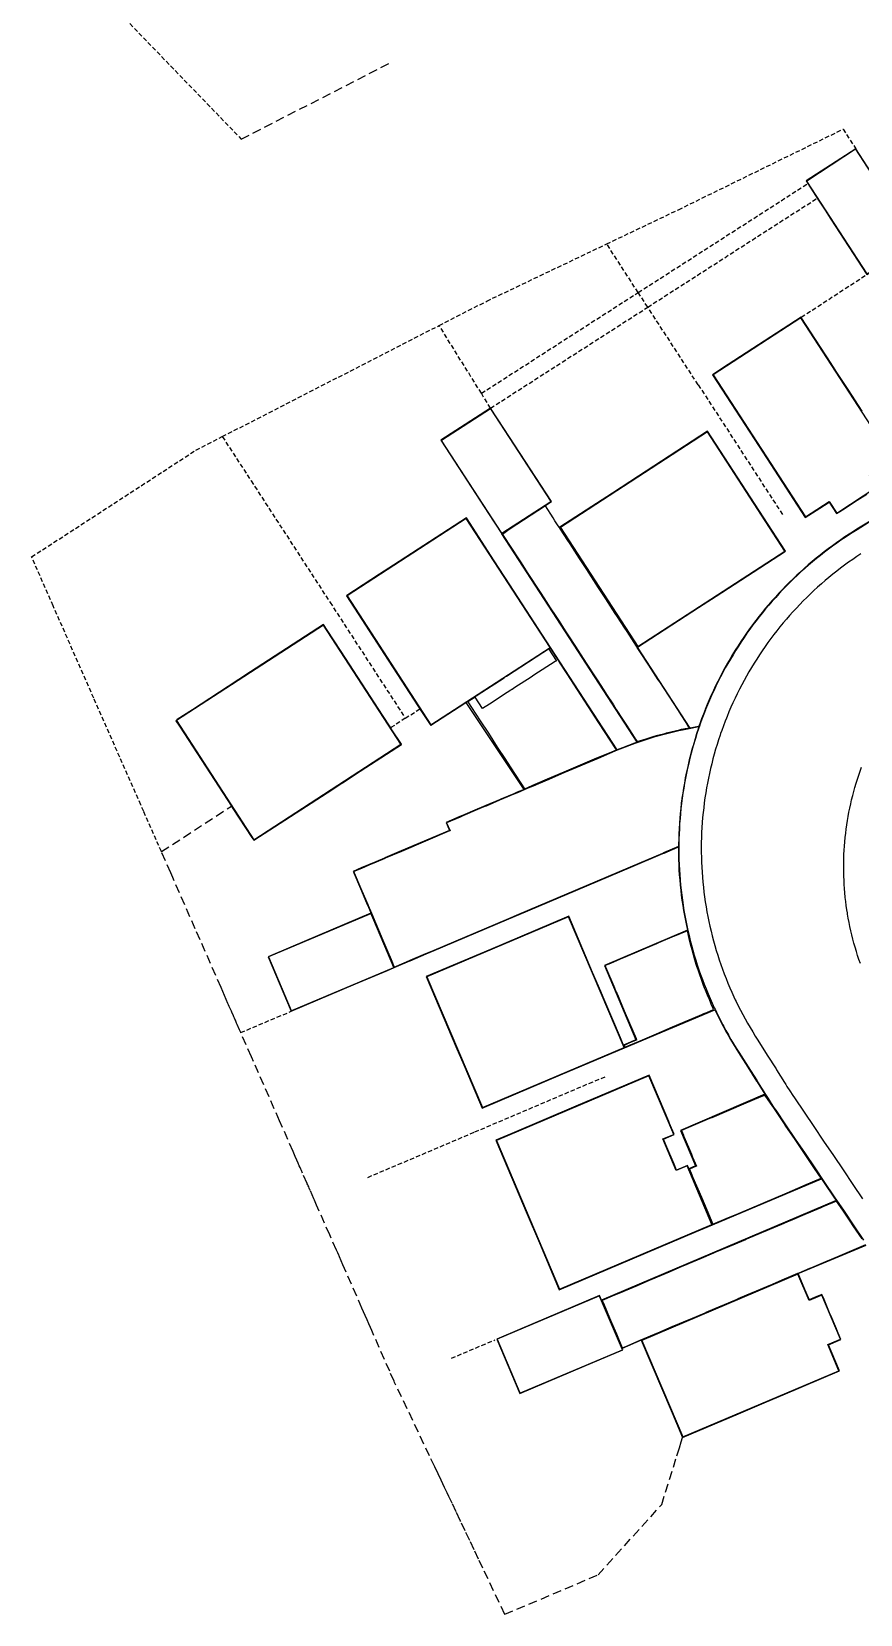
# Model space of a CAD drawing. Header units: metres. Extents: x 337936 to 338461, y 373266 to 374024.
# Drawn here: x 338006.8 to 338054.3, y 373618.7 to 373709.6 of the extents above; entities that cross this region are included whole.
import ezdxf

# ---------------------------------------------------------------- set-up
doc = ezdxf.new("R2010")
doc.units = ezdxf.units.M
doc.linetypes.add('DASHED2', pattern=[0.375, 0.25, -0.125])
for name, color, linetype in [('3D_LINES', 4, 'Continuous'), ('PLOTS EXTERNAL LEVEL', 3, 'Continuous'), ('PLOTS FFL', 1, 'Continuous')]:
    doc.layers.add(name, color=color, linetype=linetype)
doc.layers.add('GARAGES FFL', color=150, linetype='Continuous', lineweight=0)

msp = doc.modelspace()

# ---------------------------------------------------------------- linework, layer by layer
at = {"layer": '3D_LINES', "linetype": 'DASHED2'}
for points in [[(338010.831, 373711.629, 33.683), (338018.792, 373703.385, 33.698)], [(338043.873, 373699.332, 33.249), (338053.315, 373703.953, 33.35)], [(338053.315, 373703.953, 33.35), (338054.043, 373702.832, 33.675)], [(338041.563, 373694.578, 33.5), (338051.294, 373700.832, 33.45)], [(338042.107, 373693.739, 33.822), (338051.847, 373699.999, 33.675)], [(338039.755, 373697.367, 33.308), (338043.873, 373699.332, 33.249)], [(338032.874, 373694.083, 33.452), (338039.755, 373697.367, 33.308)], [(338041.563, 373694.578, 33.5), (338039.755, 373697.367, 33.308)], [(338050.919, 373693.162, 34.05), (338054.683, 373695.613, 33.9)], [(338032.564, 373688.792, 33.5), (338041.563, 373694.578, 33.5), (338041.563, 373694.578, 33.5)], [(338042.107, 373693.739, 33.822), (338041.563, 373694.578, 33.5)], [(338030.142, 373692.683, 33.462), (338032.874, 373694.083, 33.452)], [(338033.092, 373687.943, 33.7), (338042.107, 373693.739, 33.822)], [(338045.006, 373689.281, 34.05), (338042.107, 373693.739, 33.822)], [(338017.703, 373686.307, 33.39), (338030.142, 373692.683, 33.462)], [(338032.564, 373688.792, 33.5), (338030.142, 373692.683, 33.462)], [(338033.092, 373687.943, 33.7), (338032.564, 373688.792, 33.5)], [(338045.006, 373689.281, 34.05), (338049.846, 373681.827, 34.05)], [(338016.19, 373685.531, 33.4), (338017.703, 373686.307, 33.39)], [(338017.703, 373686.307, 33.39), (338019.352, 373683.768, 33.546)], [(338006.764, 373679.403, 32.91), (338016.19, 373685.531, 33.4)], [(338019.352, 373683.768, 33.546), (338023.881, 373676.794, 33.975)], [(338007.996, 373676.59, 33.025), (338006.764, 373679.403, 32.91)], [(338014.207, 373662.482, 33.691), (338014.206, 373662.485, 33.605), (338013.194, 373664.784, 33.51), (338013.023, 373665.171, 33.586), (338011.664, 373668.258, 33.564), (338010.325, 373671.299, 33.543), (338007.996, 373676.59, 33.025)], [(338023.881, 373676.794, 33.975), (338028.202, 373670.14, 33.975)], [(338028.202, 373670.14, 33.975), (338029.041, 373670.685, 33.975)], [(338028.202, 373670.14, 33.975), (338027.373, 373669.602, 33.975), (338027.365, 373669.596, 34.125), (338027.363, 373669.595, 33.975)], [(338018.763, 373652.097, 33.489), (338018.768, 373652.099, 33.597), (338021.661, 373653.327, 33.8), (338021.661, 373653.327, 33.8)], [(338039.641, 373649.549, 33.9), (338032.134, 373646.362, 33.85), (338032.134, 373646.362, 33.85)], [(338032.134, 373646.362, 33.85), (338026.014, 373643.761, 33.5)], [(338030.856, 373633.406, 33.5), (338033.331, 373634.457, 33.6), (338033.331, 373634.457, 33.6)]]:
    msp.add_polyline3d(points, dxfattribs=at)
at = {"layer": '3D_LINES', "linetype": 'DASHED2', "ltscale": 2}
for points in [[(338018.792, 373703.385, 33.698), (338027.392, 373707.787, 33.727)], [(338014.207, 373662.482, 33.691), (338014.211, 373662.485, 33.752), (338018.227, 373665.093, 33.7)], [(338018.763, 373652.097, 33.489), (338018.692, 373652.26, 33.498), (338018.556, 373652.57, 33.514), (338018.522, 373652.646, 33.513), (338018.501, 373652.694, 33.513), (338018.478, 373652.747, 33.513), (338018.452, 373652.806, 33.512), (338018.424, 373652.869, 33.512), (338018.395, 373652.935, 33.512), (338018.366, 373653.002, 33.512), (338018.337, 373653.068, 33.512), (338018.245, 373653.279, 33.515), (338018.22, 373653.336, 33.516), (338018.19, 373653.404, 33.516), (338018.103, 373653.602, 33.519), (338018.062, 373653.695, 33.522), (338018.028, 373653.773, 33.526), (338017.827, 373654.231, 33.542), (338017.628, 373654.684, 33.557), (338016.149, 373658.056, 33.654), (338014.861, 373660.991, 33.744), (338014.74, 373661.267, 33.722), (338014.208, 373662.48, 33.752), (338014.207, 373662.482, 33.691)], [(338022.989, 373642.481, 32.911), (338022.958, 373642.55, 32.915), (338022.739, 373643.05, 33), (338022.728, 373643.075, 33), (338022.683, 373643.177, 33), (338022.657, 373643.236, 33), (338022.63, 373643.297, 33), (338022.603, 373643.36, 33), (338022.576, 373643.421, 33), (338022.568, 373643.439, 33), (338022.311, 373644.024, 33.052), (338022.239, 373644.187, 33.067), (338022.206, 373644.261, 33.072), (338022.167, 373644.351, 33.078), (338022.12, 373644.458, 33.086), (338022.058, 373644.599, 33.095), (338021.982, 373644.771, 33.107), (338021.887, 373644.988, 33.121), (338021.764, 373645.269, 33.14), (338020.988, 373647.033, 33.257), (338019.495, 373650.433, 33.484), (338019.39, 373650.67, 33.499), (338019.382, 373650.689, 33.5), (338019.371, 373650.714, 33.429), (338018.763, 373652.097, 33.489)], [(338027.589, 373632.019, 32.667), (338027.562, 373632.081, 32.773), (338027.309, 373632.656, 32.809), (338026.281, 373634.994, 32.95), (338026.201, 373635.176, 32.952), (338026.111, 373635.381, 32.954), (338026.007, 373635.618, 32.954), (338025.903, 373635.855, 32.953), (338025.713, 373636.287, 32.931), (338024.62, 373638.772, 32.993), (338024.419, 373639.228, 32.945), (338024.398, 373639.276, 32.943), (338024.378, 373639.323, 32.94), (338024.321, 373639.452, 32.928), (338024.25, 373639.614, 32.923), (338023.868, 373640.481, 32.921), (338023.114, 373642.196, 32.899), (338022.989, 373642.481, 32.911)], [(338031.381, 373624.035, 33.002), (338031.353, 373624.096, 33.002), (338031.115, 373624.596, 33.001), (338030.882, 373625.087, 33), (338030.704, 373625.462, 33), (338030.598, 373625.685, 33), (338030.451, 373625.994, 33), (338030.255, 373626.407, 33.001), (338030.086, 373626.764, 33.002), (338029.889, 373627.178, 32.992), (338029.593, 373627.8, 32.985), (338027.589, 373632.019, 32.667)], [(338042.913, 373625.012, 33.52), (338043.78, 373627.798, 33.775), (338043.926, 373628.265, 33.797), (338044.032, 373628.608, 33.804), (338044.111, 373628.859, 33.824), (338044.115, 373628.871, 33.825), (338044.115, 373628.871, 33.825)], [(338039.26, 373620.976, 33.3), (338042.913, 373625.012, 33.52)], [(338033.913, 373618.706, 33.015), (338032.658, 373621.348, 33.012), (338032.405, 373621.88, 33.009), (338032.151, 373622.415, 33.007), (338031.895, 373622.953, 33.005), (338031.639, 373623.493, 33.003), (338031.381, 373624.035, 33.002)], [(338033.913, 373618.706, 33.015), (338033.915, 373618.707, 33.181), (338039.26, 373620.976, 33.3)]]:
    msp.add_polyline3d(points, dxfattribs=at)
at = {"layer": '3D_LINES', "linetype": 'Continuous'}
for points in [[(338041.511, 373674.208, 34.122), (338041.467, 373674.275, 34.121), (338041.335, 373674.48, 34.117), (338040.923, 373675.114, 34.106), (338040.79, 373675.319, 34.102), (338040.378, 373675.953, 34.091), (338040.245, 373676.157, 34.087), (338039.833, 373676.791, 34.076), (338039.701, 373676.996, 34.072), (338039.289, 373677.63, 34.061), (338039.156, 373677.835, 34.057), (338038.744, 373678.469, 34.046), (338038.611, 373678.673, 34.042), (338038.2, 373679.307, 34.031), (338038.067, 373679.512, 34.027), (338037.655, 373680.146, 34.016), (338037.522, 373680.351, 34.013), (338037.11, 373680.985, 34.002), (338037.044, 373681.087, 34), (338036.977, 373681.189, 33.998), (338036.789, 373681.48, 33.994), (338036.687, 373681.637, 33.988), (338036.241, 373682.324, 33.975), (338034.163, 373680.975, 33.975), (338033.78, 373680.696, 33.976), (338034.298, 373679.899, 33.987), (338034.69, 373679.295, 33.999), (338034.842, 373679.06, 33.999), (338035.235, 373678.456, 34.011), (338035.387, 373678.222, 34.011), (338035.78, 373677.617, 34.022), (338035.932, 373677.383, 34.022), (338036.324, 373676.778, 34.034), (338036.476, 373676.544, 34.034), (338036.869, 373675.94, 34.045), (338037.021, 373675.706, 34.045), (338037.414, 373675.101, 34.057), (338037.566, 373674.867, 34.061), (338037.959, 373674.262, 34.073), (338038.229, 373673.845, 34.084), (338038.623, 373673.239, 34.096), (338038.655, 373673.19, 34.098), (338039.048, 373672.584, 34.11), (338039.2, 373672.351, 34.119), (338039.593, 373671.745, 34.13), (338039.744, 373671.512, 34.139), (338040.138, 373670.906, 34.151), (338040.307, 373670.646, 34.161), (338040.7, 373670.04, 34.173), (338040.851, 373669.807, 34.183), (338041.245, 373669.201, 34.194), (338041.396, 373668.969, 34.204), (338041.477, 373668.845, 34.21), (338041.508, 373668.797, 34.212), (338042.016, 373668.959, 34.219), (338042.488, 373669.109, 34.225), (338042.695, 373669.175, 34.221), (338043.09, 373669.274, 34.213), (338043.178, 373669.296, 34.212), (338043.923, 373669.483, 34.215), (338044.049, 373669.508, 34.216), (338044.248, 373669.548, 34.206), (338044.504, 373669.599, 34.194), (338044.419, 373669.73, 34.21), (338044.404, 373669.753, 34.212), (338043.887, 373670.549, 34.198), (338043.877, 373670.565, 34.198), (338043.869, 373670.578, 34.198), (338043.333, 373671.402, 34.183), (338042.795, 373672.231, 34.168), (338042.716, 373672.352, 34.168), (338042.168, 373673.196, 34.151), (338041.662, 373673.976, 34.136), (338041.551, 373674.147, 34.124), (338041.511, 373674.208, 34.122)], [(338036.532, 373674.164, 33.976), (338036.439, 373674.103, 33.976), (338036.859, 373673.457, 34.005), (338036.867, 373673.445, 34.006), (338036.805, 373673.405, 34.006), (338035.573, 373672.605, 34.001), (338035.416, 373672.503, 34.001), (338034.487, 373671.9, 34.004), (338034.332, 373671.799, 34.009), (338034.322, 373671.792, 34.005), (338034.258, 373671.751, 34.036), (338034.043, 373671.611, 34.111), (338033.036, 373670.958, 34.111), (338032.631, 373670.695, 34.091), (338032.204, 373671.353, 34.104), (338031.793, 373671.086, 34.083), (338032.005, 373670.761, 34.076), (338032.503, 373669.994, 34.062), (338032.967, 373669.279, 34.049), (338033.48, 373668.489, 34.077), (338033.944, 373667.775, 34.105), (338034.039, 373667.628, 34.11), (338034.292, 373667.24, 34.125), (338034.47, 373666.965, 34.134), (338034.827, 373666.414, 34.151), (338035.036, 373666.093, 34.162), (338035.223, 373666.172, 34.163), (338035.509, 373666.293, 34.166), (338035.792, 373666.413, 34.169), (338036.36, 373666.655, 34.174), (338037.313, 373667.059, 34.18), (338039.198, 373667.86, 34.197), (338039.91, 373668.162, 34.202), (338040.317, 373668.335, 34.206), (338039.311, 373669.885, 34.14), (338037.486, 373672.695, 34.031), (338037.051, 373673.365, 34.012), (338037.042, 373673.378, 34.011), (338036.532, 373674.164, 33.976)], [(338045.05, 373669.643, 34.172), (338044.494, 373669.537, 34.188), (338044.205, 373669.482, 34.202), (338043.895, 373669.423, 34.216), (338043.808, 373669.406, 34.215), (338043.207, 373669.251, 34.213), (338043.113, 373669.227, 34.214), (338042.584, 373669.091, 34.224), (338042.468, 373669.053, 34.227), (338042.05, 373668.917, 34.222), (338042.003, 373668.902, 34.208), (338041.777, 373668.828, 34.218), (338041.367, 373668.694, 34.213), (338040.668, 373668.419, 34.209), (338040.364, 373668.3, 34.208), (338039.913, 373668.109, 34.204), (338039.269, 373667.835, 34.199), (338037.3, 373666.999, 34.181), (338036.438, 373666.633, 34.176), (338035.836, 373666.378, 34.17), (338035.536, 373666.251, 34.167), (338035.234, 373666.123, 34.165), (338034.632, 373665.867, 34.159), (338034.432, 373665.782, 34.157), (338033.697, 373665.47, 34.15), (338033.606, 373665.431, 34.149), (338032.835, 373665.104, 34.142), (338032.703, 373665.048, 34.14), (338032.343, 373664.895, 34.137), (338031.495, 373664.535, 34.129), (338031.345, 373664.472, 34.128), (338030.571, 373664.143, 34.121), (338030.766, 373663.683, 34.133), (338030.743, 373663.673, 34.133), (338027.982, 373662.501, 34.107), (338027.039, 373662.101, 34.099), (338027.02, 373662.092, 34.098), (338026.521, 373661.881, 34.094), (338026.103, 373661.703, 34.09), (338025.681, 373661.524, 34.101), (338025.243, 373661.339, 34.082), (338025.272, 373661.272, 34.08), (338025.653, 373660.373, 34.045), (338026.045, 373659.45, 34.011), (338026.066, 373659.401, 34.009), (338026.26, 373658.944, 33.975), (338026.915, 373657.401, 33.975), (338027.197, 373656.736, 33.975), (338027.388, 373656.285, 33.975), (338027.568, 373655.862, 33.971), (338028.443, 373656.233, 33.965), (338028.479, 373656.248, 33.965), (338029.386, 373656.633, 33.958), (338029.856, 373656.832, 33.955), (338034.002, 373658.593, 33.993), (338034.72, 373658.897, 34), (338038.605, 373660.546, 34.035), (338041.13, 373661.618, 34.059), (338042.971, 373662.399, 34.1), (338043.034, 373662.426, 34.101), (338043.89, 373662.79, 34.121), (338043.895, 373662.924, 34.122), (338043.906, 373663.206, 34.123), (338043.918, 373663.499, 34.125), (338043.929, 373663.793, 34.127), (338043.942, 373664.116, 34.13), (338043.946, 373664.16, 34.13), (338043.968, 373664.378, 34.131), (338043.997, 373664.67, 34.133), (338044.027, 373664.962, 34.135), (338044.056, 373665.254, 34.137), (338044.074, 373665.436, 34.139), (338044.076, 373665.449, 34.139), (338044.092, 373665.545, 34.139), (338044.138, 373665.835, 34.141), (338044.185, 373666.125, 34.143), (338044.232, 373666.414, 34.145), (338044.28, 373666.716, 34.148), (338044.285, 373666.747, 34.148), (338044.296, 373666.792, 34.148), (338044.34, 373666.991, 34.15), (338044.404, 373667.278, 34.152), (338044.468, 373667.564, 34.154), (338044.532, 373667.85, 34.156), (338044.546, 373667.909, 34.157), (338044.575, 373668.042, 34.158), (338044.602, 373668.136, 34.159), (338044.625, 373668.214, 34.159), (338044.683, 373668.417, 34.161), (338044.765, 373668.699, 34.163), (338044.927, 373669.263, 34.168), (338044.943, 373669.317, 34.169), (338045.016, 373669.539, 34.171), (338045.05, 373669.643, 34.172)], [(338044.383, 373657.945, 34.092), (338043.644, 373657.631, 34.069), (338043.633, 373657.626, 34.069), (338042.727, 373657.242, 34.041), (338042.577, 373657.178, 34.038), (338042.526, 373657.156, 34.036), (338040.712, 373656.386, 33.999), (338040.535, 373656.311, 34.026), (338039.966, 373656.07, 34.103), (338039.662, 373655.941, 34.108), (338039.691, 373655.873, 34.112), (338040.159, 373654.768, 34.112), (338040.304, 373654.427, 34.014), (338040.349, 373654.321, 33.98), (338040.409, 373654.18, 33.979), (338040.483, 373654.006, 33.979), (338040.761, 373653.351, 33.985), (338041.248, 373652.204, 33.985), (338041.438, 373651.756, 33.979), (338041.462, 373651.665, 33.979), (338041.445, 373651.658, 33.979), (338041.032, 373651.483, 33.943), (338040.752, 373651.363, 33.937), (338040.795, 373651.261, 33.957), (338041.581, 373651.595, 33.973), (338041.674, 373651.634, 33.98), (338042.613, 373652.033, 33.999), (338043.526, 373652.421, 34.019), (338044.259, 373652.732, 34.034), (338044.481, 373652.826, 34.039), (338045.204, 373653.133, 34.054), (338045.336, 373653.189, 34.056), (338045.504, 373653.26, 34.06), (338045.885, 373653.422, 34.068), (338045.859, 373653.484, 34.068), (338045.753, 373653.737, 34.07), (338045.646, 373653.989, 34.071), (338045.54, 373654.241, 34.072), (338045.418, 373654.531, 34.074), (338045.37, 373654.645, 34.074), (338045.314, 373654.805, 34.075), (338045.217, 373655.08, 34.077), (338045.194, 373655.145, 34.077), (338045.098, 373655.418, 34.078), (338045.001, 373655.691, 34.08), (338044.929, 373655.897, 34.081), (338044.896, 373656.011, 34.081), (338044.819, 373656.28, 34.083), (338044.741, 373656.555, 34.084), (338044.654, 373656.857, 34.086), (338044.564, 373657.173, 34.087), (338044.511, 373657.401, 34.089), (338044.446, 373657.675, 34.09), (338044.383, 373657.945, 34.092)], [(338048.825, 373648.502, 34.036), (338048.796, 373648.49, 34.035), (338048.237, 373648.252, 34.009), (338048.058, 373648.177, 34.001), (338047.968, 373648.138, 33.997), (338047.602, 373647.983, 33.987), (338046.77, 373647.63, 33.949), (338046.721, 373647.609, 33.948), (338046.627, 373647.569, 33.947), (338045.784, 373647.211, 33.933), (338045.657, 373647.158, 33.94), (338045.527, 373647.102, 33.947), (338044.172, 373646.527, 33.957), (338044.04, 373646.471, 33.97), (338044.153, 373646.204, 34.016), (338044.181, 373646.138, 34.022), (338044.2, 373646.093, 34.031), (338044.615, 373645.117, 34.031), (338044.685, 373644.95, 34.022), (338044.904, 373644.434, 33.946), (338044.848, 373644.411, 33.944), (338044.499, 373644.262, 33.939), (338044.637, 373643.938, 33.903), (338044.7, 373643.789, 33.9), (338045.187, 373642.643, 33.9), (338045.645, 373641.563, 33.9), (338045.842, 373641.098, 33.907), (338046.739, 373641.479, 33.919), (338047.309, 373641.721, 33.927), (338050.112, 373642.91, 33.974), (338051.032, 373643.301, 33.978), (338051.061, 373643.313, 33.978), (338052.06, 373643.737, 33.982), (338051.679, 373644.303, 33.989), (338051.638, 373644.363, 33.99), (338050.561, 373645.96, 34.009), (338050.003, 373646.786, 34.019), (338049.99, 373646.806, 34.019), (338049.418, 373647.655, 34.029), (338049.335, 373647.777, 34.03), (338049.158, 373648.04, 34.033), (338048.98, 373648.304, 34.035), (338048.928, 373648.381, 34.036)]]:
    msp.add_polyline3d(points, close=True, dxfattribs=at)
at = {"layer": '3D_LINES'}
for points in [[(338054.975, 373681.488, 34.33), (338054.124, 373680.964, 34.318), (338053.932, 373680.845, 34.315), (338053.685, 373680.687, 34.312), (338053.44, 373680.525, 34.308), (338053.197, 373680.36, 34.305), (338052.956, 373680.192, 34.302), (338052.718, 373680.021, 34.298), (338052.482, 373679.846, 34.295), (338052.249, 373679.668, 34.292), (338052.018, 373679.487, 34.288), (338051.789, 373679.303, 34.285), (338051.563, 373679.116, 34.282), (338051.34, 373678.926, 34.279), (338051.119, 373678.732, 34.276), (338050.901, 373678.536, 34.272), (338050.685, 373678.337, 34.269), (338050.473, 373678.134, 34.266), (338050.263, 373677.929, 34.263), (338050.056, 373677.721, 34.26), (338049.851, 373677.511, 34.257), (338049.65, 373677.297, 34.254), (338049.452, 373677.081, 34.251), (338049.256, 373676.862, 34.248), (338049.064, 373676.64, 34.245), (338048.874, 373676.416, 34.242), (338048.688, 373676.189, 34.239), (338048.505, 373675.96, 34.236), (338048.325, 373675.728, 34.233), (338048.148, 373675.494, 34.23), (338047.974, 373675.257, 34.227), (338047.804, 373675.018, 34.225), (338047.637, 373674.777, 34.222), (338047.473, 373674.534, 34.219), (338047.312, 373674.288, 34.216), (338047.155, 373674.04, 34.214), (338047.002, 373673.79, 34.211), (338046.851, 373673.538, 34.208), (338046.704, 373673.284, 34.205), (338046.561, 373673.028, 34.203), (338046.421, 373672.77, 34.2), (338046.285, 373672.51, 34.198), (338046.152, 373672.248, 34.195), (338046.023, 373671.984, 34.192), (338045.897, 373671.719, 34.19), (338045.776, 373671.452, 34.187), (338045.657, 373671.184, 34.185), (338045.543, 373670.913, 34.182), (338045.432, 373670.642, 34.18), (338045.424, 373670.623, 34.18), (338045.424, 373670.623, 34.18), (338045.325, 373670.368, 34.177), (338045.221, 373670.094, 34.175), (338045.122, 373669.818, 34.173), (338045.073, 373669.679, 34.172), (338045.073, 373669.679, 34.172), (338045.026, 373669.54, 34.17), (338044.934, 373669.262, 34.168), (338044.845, 373668.982, 34.166), (338044.761, 373668.701, 34.163), (338044.68, 373668.418, 34.161), (338044.603, 373668.135, 34.159), (338044.531, 373667.851, 34.157), (338044.462, 373667.566, 34.154), (338044.396, 373667.279, 34.152), (338044.335, 373666.992, 34.15), (338044.278, 373666.704, 34.148), (338044.225, 373666.416, 34.146), (338044.175, 373666.127, 34.144), (338044.13, 373665.837, 34.141), (338044.088, 373665.546, 34.139), (338044.051, 373665.255, 34.137), (338044.017, 373664.963, 34.135), (338043.988, 373664.671, 34.133), (338043.962, 373664.379, 34.131), (338043.941, 373664.086, 34.129), (338043.923, 373663.793, 34.127), (338043.91, 373663.5, 34.125), (338043.9, 373663.207, 34.124), (338043.895, 373662.913, 34.122), (338043.893, 373662.62, 34.12), (338043.896, 373662.326, 34.118), (338043.902, 373662.033, 34.116), (338043.913, 373661.74, 34.114), (338043.927, 373661.446, 34.112), (338043.946, 373661.154, 34.111), (338043.968, 373660.861, 34.109), (338043.995, 373660.569, 34.107), (338044.025, 373660.277, 34.106), (338044.059, 373659.985, 34.104), (338044.098, 373659.694, 34.102), (338044.14, 373659.404, 34.101), (338044.187, 373659.114, 34.099), (338044.237, 373658.825, 34.097), (338044.291, 373658.536, 34.096), (338044.349, 373658.249, 34.094), (338044.411, 373657.962, 34.093), (338044.478, 373657.676, 34.091), (338044.547, 373657.391, 34.089), (338044.621, 373657.107, 34.088), (338044.699, 373656.824, 34.086), (338044.78, 373656.542, 34.085), (338044.866, 373656.261, 34.084), (338044.955, 373655.981, 34.082), (338045.048, 373655.703, 34.081), (338045.145, 373655.426, 34.079), (338045.245, 373655.15, 34.078), (338045.35, 373654.876, 34.077), (338045.458, 373654.603, 34.075), (338045.569, 373654.332, 34.074), (338045.685, 373654.062, 34.072), (338045.804, 373653.794, 34.071), (338045.927, 373653.527, 34.07), (338045.971, 373653.434, 34.069), (338045.971, 373653.434, 34.069), (338046.053, 373653.262, 34.069), (338046.183, 373652.999, 34.067), (338046.317, 373652.738, 34.066), (338046.424, 373652.534, 34.065), (338046.454, 373652.478, 34.065), (338046.595, 373652.221, 34.064), (338046.739, 373651.965, 34.063), (338046.886, 373651.711, 34.061), (338047.038, 373651.46, 34.06), (338047.192, 373651.21, 34.059), (338047.342, 373650.972, 34.058), (338047.874, 373650.125, 34.052), (338048.379, 373649.323, 34.046), (338048.406, 373649.279, 34.046), (338048.865, 373648.549, 34.039), (338048.939, 373648.432, 34.038), (338049.018, 373648.306, 34.036), (338049.194, 373648.035, 34.034), (338049.372, 373647.767, 34.031), (338049.456, 373647.642, 34.03), (338050.016, 373646.813, 34.02), (338050.575, 373645.984, 34.01), (338051.134, 373645.155, 34), (338051.693, 373644.326, 33.99), (338052.252, 373643.497, 33.98), (338052.812, 373642.668, 33.97), (338053.371, 373641.839, 33.96), (338053.93, 373641.01, 33.95), (338054.489, 373640.181, 33.94)], [(338054.962, 373681.51, 34.33), (338054.111, 373680.986, 34.318), (338053.919, 373680.866, 34.315), (338053.671, 373680.708, 34.312), (338053.426, 373680.546, 34.308), (338053.183, 373680.381, 34.305), (338052.942, 373680.213, 34.302), (338052.703, 373680.041, 34.298), (338052.467, 373679.866, 34.295), (338052.234, 373679.688, 34.292), (338052.002, 373679.507, 34.288), (338051.773, 373679.323, 34.285), (338051.547, 373679.135, 34.282), (338051.323, 373678.945, 34.279), (338051.102, 373678.751, 34.276), (338050.884, 373678.554, 34.272), (338050.668, 373678.355, 34.269), (338050.455, 373678.152, 34.266), (338050.245, 373677.947, 34.263), (338050.038, 373677.739, 34.26), (338049.833, 373677.528, 34.257), (338049.632, 373677.314, 34.254), (338049.433, 373677.098, 34.251), (338049.237, 373676.878, 34.248), (338049.045, 373676.657, 34.245), (338048.855, 373676.432, 34.242), (338048.669, 373676.205, 34.239), (338048.485, 373675.975, 34.236), (338048.305, 373675.743, 34.233), (338048.128, 373675.509, 34.23), (338047.954, 373675.272, 34.227), (338047.783, 373675.033, 34.225), (338047.616, 373674.791, 34.222), (338047.452, 373674.547, 34.219), (338047.291, 373674.301, 34.216), (338047.134, 373674.053, 34.214), (338046.98, 373673.803, 34.211), (338046.83, 373673.551, 34.208), (338046.683, 373673.296, 34.205), (338046.539, 373673.04, 34.203), (338046.399, 373672.781, 34.2), (338046.263, 373672.521, 34.198), (338046.13, 373672.259, 34.195), (338046.001, 373671.995, 34.192), (338045.875, 373671.73, 34.19), (338045.753, 373671.462, 34.187), (338045.634, 373671.193, 34.185), (338045.52, 373670.923, 34.182), (338045.409, 373670.651, 34.18), (338045.401, 373670.633, 34.18), (338045.301, 373670.377, 34.177), (338045.198, 373670.102, 34.175), (338045.098, 373669.826, 34.173), (338045.049, 373669.687, 34.172), (338045.045, 373669.674, 34.171)], [(338054.344, 373679.579, 34.261), (338054.106, 373679.421, 34.258), (338053.871, 373679.26, 34.254), (338053.637, 373679.096, 34.251), (338053.406, 373678.928, 34.247), (338053.178, 373678.757, 34.244), (338052.951, 373678.583, 34.24), (338052.728, 373678.406, 34.237), (338052.506, 373678.225, 34.234), (338052.288, 373678.042, 34.23), (338052.072, 373677.855, 34.227), (338051.858, 373677.666, 34.224), (338051.648, 373677.473, 34.22), (338051.44, 373677.277, 34.217), (338051.235, 373677.079, 34.214), (338051.032, 373676.877, 34.211), (338050.833, 373676.673, 34.208), (338050.636, 373676.466, 34.204), (338050.443, 373676.256, 34.201), (338050.252, 373676.044, 34.198), (338050.064, 373675.828, 34.195), (338049.88, 373675.611, 34.192), (338049.698, 373675.39, 34.189), (338049.52, 373675.167, 34.186), (338049.345, 373674.942, 34.183), (338049.173, 373674.714, 34.18), (338049.004, 373674.484, 34.177), (338048.839, 373674.251, 34.174), (338048.677, 373674.016, 34.171), (338048.518, 373673.779, 34.168), (338048.362, 373673.539, 34.166), (338048.21, 373673.298, 34.163), (338048.062, 373673.054, 34.16), (338047.917, 373672.808, 34.157), (338047.775, 373672.56, 34.154), (338047.637, 373672.31, 34.152), (338047.502, 373672.059, 34.149), (338047.371, 373671.805, 34.146), (338047.244, 373671.549, 34.144), (338047.12, 373671.292, 34.141), (338047, 373671.033, 34.138), (338046.883, 373670.773, 34.136), (338046.77, 373670.51, 34.133), (338046.662, 373670.248, 34.131), (338046.621, 373670.145, 34.13), (338046.556, 373669.98, 34.11), (338046.454, 373669.714, 34.077), (338046.357, 373669.447, 34.044), (338046.291, 373669.259, 34.022), (338046.262, 373669.175, 34.021), (338046.172, 373668.906, 34.018), (338046.086, 373668.634, 34.016), (338046.003, 373668.36, 34.014), (338045.925, 373668.086, 34.011), (338045.85, 373667.81, 34.009), (338045.779, 373667.534, 34.007), (338045.712, 373667.256, 34.004), (338045.649, 373666.978, 34.002), (338045.59, 373666.699, 34), (338045.535, 373666.418, 33.997), (338045.484, 373666.138, 33.995), (338045.436, 373665.856, 33.993), (338045.393, 373665.574, 33.991), (338045.354, 373665.291, 33.989), (338045.319, 373665.008, 33.987), (338045.287, 373664.724, 33.985), (338045.26, 373664.44, 33.982), (338045.237, 373664.155, 33.98), (338045.218, 373663.87, 33.978), (338045.203, 373663.585, 33.976), (338045.191, 373663.3, 33.974), (338045.184, 373663.015, 33.972), (338045.181, 373662.729, 33.97), (338045.182, 373662.444, 33.969), (338045.187, 373662.158, 33.967), (338045.196, 373661.873, 33.965), (338045.209, 373661.588, 33.963), (338045.226, 373661.303, 33.961), (338045.247, 373661.018, 33.959), (338045.273, 373660.734, 33.957), (338045.302, 373660.45, 33.956), (338045.335, 373660.166, 33.954), (338045.372, 373659.883, 33.952), (338045.413, 373659.6, 33.951), (338045.458, 373659.318, 33.949), (338045.507, 373659.037, 33.947), (338045.561, 373658.757, 33.945), (338045.618, 373658.477, 33.944), (338045.679, 373658.198, 33.942), (338045.743, 373657.92, 33.941), (338045.812, 373657.643, 33.939), (338045.885, 373657.367, 33.938), (338045.962, 373657.092, 33.936), (338046.042, 373656.818, 33.934), (338046.127, 373656.545, 33.933), (338046.215, 373656.274, 33.931), (338046.307, 373656.004, 33.93), (338046.403, 373655.735, 33.929), (338046.502, 373655.467, 33.927), (338046.606, 373655.201, 33.926), (338046.713, 373654.936, 33.924), (338046.824, 373654.673, 33.923), (338046.938, 373654.412, 33.922), (338047.056, 373654.153, 33.92), (338047.134, 373653.987, 33.919), (338047.179, 373653.892, 33.93), (338047.304, 373653.637, 33.959), (338047.433, 373653.383, 33.988), (338047.559, 373653.142, 34.015), (338047.567, 373653.128, 34.015), (338047.702, 373652.879, 34.014), (338047.842, 373652.63, 34.013), (338047.985, 373652.383, 34.011), (338048.132, 373652.138, 34.01), (338048.281, 373651.898, 34.009), (338048.432, 373651.658, 34.008), (338048.964, 373650.811, 34.002), (338049.469, 373650.009, 33.996), (338049.497, 373649.964, 33.99), (338049.956, 373649.235, 33.889), (338050.03, 373649.117, 33.888), (338050.097, 373649.011, 33.886), (338050.266, 373648.748, 33.884), (338050.439, 373648.489, 33.881), (338050.524, 373648.362, 33.88), (338051.083, 373647.533, 33.87), (338051.643, 373646.704, 33.86), (338052.202, 373645.875, 33.85), (338052.761, 373645.046, 33.84), (338053.32, 373644.217, 33.83), (338053.879, 373643.388, 33.82), (338054.439, 373642.559, 33.81)], [(338054.31, 373656.063, 34.031), (338054.229, 373656.295, 34.034), (338054.153, 373656.527, 34.037), (338054.079, 373656.761, 34.04), (338054.009, 373656.995, 34.043), (338053.943, 373657.231, 34.046), (338053.88, 373657.467, 34.049), (338053.82, 373657.705, 34.052), (338053.764, 373657.943, 34.055), (338053.712, 373658.182, 34.058), (338053.663, 373658.422, 34.061), (338053.617, 373658.662, 34.064), (338053.575, 373658.905, 34.067), (338053.563, 373658.981, 34.068), (338053.537, 373659.144, 34.047), (338053.503, 373659.388, 34.016), (338053.472, 373659.631, 33.985), (338053.446, 373659.852, 33.957), (338053.444, 373659.871, 33.957), (338053.42, 373660.117, 33.96), (338053.4, 373660.361, 33.963), (338053.383, 373660.605, 33.966), (338053.37, 373660.85, 33.969), (338053.362, 373661.056, 33.971), (338053.361, 373661.092, 33.977), (338053.355, 373661.339, 34.014), (338053.353, 373661.584, 34.051), (338053.355, 373661.83, 34.088), (338053.356, 373661.93, 34.104), (338053.36, 373662.072, 34.105), (338053.368, 373662.318, 34.108), (338053.381, 373662.563, 34.111), (338053.397, 373662.807, 34.114), (338053.416, 373663.051, 34.117), (338053.439, 373663.294, 34.12), (338053.466, 373663.538, 34.123), (338053.497, 373663.781, 34.126), (338053.531, 373664.023, 34.129), (338053.568, 373664.265, 34.132), (338053.609, 373664.506, 34.135), (338053.654, 373664.747, 34.138), (338053.702, 373664.987, 34.141), (338053.754, 373665.226, 34.144), (338053.809, 373665.465, 34.147), (338053.868, 373665.702, 34.15), (338053.931, 373665.939, 34.153), (338053.996, 373666.175, 34.156), (338054.066, 373666.409, 34.159), (338054.139, 373666.643, 34.162), (338054.215, 373666.876, 34.165), (338054.295, 373667.107, 34.168), (338054.378, 373667.337, 34.171)], [(338043.869, 373662.716, 34.12), (338043.868, 373662.62, 34.12), (338043.871, 373662.326, 34.118), (338043.877, 373662.032, 34.116), (338043.888, 373661.739, 34.114), (338043.902, 373661.445, 34.112), (338043.921, 373661.152, 34.111), (338043.943, 373660.859, 34.109), (338043.97, 373660.566, 34.107), (338044, 373660.274, 34.106), (338044.035, 373659.982, 34.104), (338044.073, 373659.691, 34.102), (338044.116, 373659.4, 34.101), (338044.162, 373659.11, 34.099), (338044.212, 373658.82, 34.097), (338044.267, 373658.532, 34.096), (338044.325, 373658.244, 34.094), (338044.384, 373657.969, 34.093)], [(338045.959, 373653.401, 34.069), (338046.031, 373653.251, 34.069), (338046.161, 373652.988, 34.067), (338046.295, 373652.726, 34.066), (338046.402, 373652.522, 34.065), (338046.432, 373652.466, 34.065), (338046.573, 373652.208, 34.064), (338046.717, 373651.953, 34.063), (338046.865, 373651.699, 34.061), (338047.016, 373651.447, 34.06), (338047.171, 373651.197, 34.059), (338047.321, 373650.959, 34.058), (338047.853, 373650.112, 34.052), (338048.357, 373649.31, 34.046), (338048.385, 373649.266, 34.046), (338048.824, 373648.567, 34.039)], [(338052.077, 373643.712, 33.982), (338052.232, 373643.483, 33.98), (338052.791, 373642.654, 33.97), (338052.919, 373642.463, 33.967)]]:
    msp.add_polyline3d(points, dxfattribs=at)
at = {"layer": '3D_LINES', "linetype": 'Continuous'}
for points in [[(338041.503, 373668.765, 34.215), (338033.732, 373680.725, 33.975)], [(338040.358, 373668.324, 34.208), (338036.539, 373674.198, 33.975)], [(338044.535, 373669.57, 34.186), (338041.532, 373674.221, 34.12)], [(338035.019, 373666.058, 34.163), (338031.696, 373671.053, 34.079)], [(338045.021, 373669.663, 34.173), (338044.535, 373669.57, 34.186)], [(338041.503, 373668.765, 34.215), (338041.359, 373668.717, 34.213), (338040.659, 373668.443, 34.209), (338040.358, 373668.324, 34.208)], [(338035.019, 373666.058, 34.163), (338034.623, 373665.89, 34.159), (338034.423, 373665.805, 34.157), (338033.688, 373665.493, 34.15), (338033.596, 373665.454, 34.149), (338032.825, 373665.127, 34.142), (338032.694, 373665.071, 34.14), (338032.333, 373664.918, 34.137), (338031.486, 373664.559, 34.129), (338031.336, 373664.495, 34.128), (338030.538, 373664.156, 34.121), (338030.734, 373663.696, 34.133), (338027.972, 373662.524, 34.107), (338027.03, 373662.124, 34.099), (338027.01, 373662.115, 34.098), (338026.511, 373661.904, 34.094), (338026.093, 373661.726, 34.09), (338025.671, 373661.547, 34.101), (338025.211, 373661.352, 34.082), (338025.249, 373661.262, 34.08), (338025.63, 373660.363, 34.045), (338026.022, 373659.441, 34.011), (338026.043, 373659.391, 34.009), (338026.219, 373658.975, 33.978)], [(338027.57, 373655.835, 33.971), (338028.452, 373656.21, 33.965), (338028.489, 373656.225, 33.965), (338029.396, 373656.61, 33.958), (338029.865, 373656.809, 33.955), (338034.012, 373658.57, 33.993), (338034.73, 373658.874, 34), (338038.615, 373660.523, 34.035), (338041.139, 373661.595, 34.059), (338042.98, 373662.376, 34.1), (338043.044, 373662.403, 34.101), (338043.835, 373662.739, 34.119)], [(338044.384, 373657.969, 34.093), (338039.628, 373655.95, 34.108), (338041.433, 373651.682, 33.979), (338040.721, 373651.371, 33.934)], [(338044.384, 373657.969, 34.093), (338044.384, 373657.969, 34.093)], [(338040.782, 373651.229, 33.9), (338045.959, 373653.401, 34.069)], [(338048.824, 373648.567, 34.039), (338043.993, 373646.483, 33.97), (338044.857, 373644.447, 33.946), (338044.464, 373644.281, 33.942)], [(338045.829, 373641.065, 33.85), (338052.077, 373643.712, 33.982)], [(338052.919, 373642.463, 33.967), (338039.456, 373636.749, 33.825)], [(338054.408, 373640.256, 33.941), (338053.902, 373641.007, 33.949), (338053.725, 373641.269, 33.953), (338053.34, 373641.84, 33.959), (338053.041, 373642.283, 33.965), (338052.943, 373642.428, 33.966), (338052.162, 373642.097, 33.952), (338052.036, 373642.043, 33.951), (338051.209, 373641.692, 33.935), (338051.116, 373641.653, 33.935), (338050.289, 373641.302, 33.919), (338050.227, 373641.276, 33.918), (338049.65, 373641.03, 33.913), (338049.556, 373640.991, 33.911), (338048.729, 373640.64, 33.904), (338048.636, 373640.6, 33.902), (338047.773, 373640.234, 33.894), (338047.715, 373640.209, 33.893), (338046.888, 373639.858, 33.885), (338046.795, 373639.819, 33.878), (338045.968, 373639.467, 33.871), (338045.874, 373639.428, 33.87), (338045.047, 373639.077, 33.863), (338044.954, 373639.037, 33.862), (338044.127, 373638.686, 33.855), (338044.033, 373638.646, 33.854), (338043.206, 373638.295, 33.847), (338043.113, 373638.256, 33.846), (338042.286, 373637.905, 33.839), (338042.192, 373637.865, 33.839), (338041.365, 373637.514, 33.834), (338041.272, 373637.474, 33.834), (338040.445, 373637.123, 33.83), (338040.351, 373637.083, 33.83), (338040.074, 373636.966, 33.828), (338039.495, 373636.72, 33.825), (338039.563, 373636.561, 33.825), (338039.917, 373635.728, 33.825), (338040.032, 373635.457, 33.825), (338040.309, 373634.803, 33.825), (338040.648, 373634.005, 33.825), (338040.847, 373634.089, 33.828), (338041.718, 373634.459, 33.826), (338041.73, 373634.464, 33.826), (338041.775, 373634.483, 33.827), (338042.639, 373634.85, 33.834), (338042.696, 373634.874, 33.835), (338043.559, 373635.24, 33.842), (338043.616, 373635.265, 33.842), (338044.48, 373635.631, 33.849), (338044.537, 373635.655, 33.85), (338045.4, 373636.022, 33.857), (338045.457, 373636.046, 33.858), (338046.321, 373636.413, 33.865), (338046.378, 373636.437, 33.865), (338047.241, 373636.803, 33.873), (338047.299, 373636.828, 33.873), (338048.162, 373637.194, 33.88), (338048.219, 373637.218, 33.881), (338049.082, 373637.585, 33.888), (338049.14, 373637.609, 33.889), (338050.003, 373637.976, 33.896), (338050.06, 373638, 33.896), (338050.73, 373638.284, 33.902), (338050.789, 373638.309, 33.902), (338051.418, 373638.576, 33.916), (338051.529, 373638.623, 33.917), (338052.202, 373638.909, 33.917), (338052.362, 373638.977, 33.919), (338052.427, 373639.005, 33.923), (338053.147, 373639.31, 33.937), (338054.623, 373639.937, 33.937)], [(338050.74, 373638.261, 33.9), (338054.649, 373639.899, 33.936)], [(338041.74, 373634.441, 33.825), (338040.635, 373633.972, 33.825)]]:
    msp.add_polyline3d(points, dxfattribs=at)
at = {"layer": 'GARAGES FFL', "linetype": 'Continuous'}
for points, elevation in [([(338054.036, 373702.797), (338051.231, 373700.975), (338054.691, 373695.648), (338057.496, 373697.469)], 33.9), ([(338033.085, 373687.909), (338030.279, 373686.087), (338033.739, 373680.759), (338036.545, 373682.581)], 33.975), ([(338027.522, 373655.842), (338026.215, 373658.921), (338020.368, 373656.439), (338021.675, 373653.36)], 33.975), ([(338040.639, 373633.898), (338039.332, 373636.977), (338033.485, 373634.495), (338034.792, 373631.416)], 33.825)]:
    msp.add_lwpolyline(points, close=True, dxfattribs=dict(at, elevation=elevation))
at = {"layer": 'PLOTS EXTERNAL LEVEL', "linetype": 'Continuous'}
for points in [[(338054.043, 373702.832, 33.675), (338051.196, 373700.983, 33.45), (338051.294, 373700.832, 33.45), (338051.741, 373700.144, 33.565), (338051.838, 373699.994, 33.675), (338052.285, 373699.305, 33.679), (338052.622, 373698.786, 33.75), (338054.683, 373695.613, 33.9), (338057.53, 373697.462, 33.9), (338055.352, 373700.817, 33.759), (338054.043, 373702.832, 33.675)], [(338033.092, 373687.943, 33.7), (338030.245, 373686.094, 33.7), (338032.968, 373681.901, 33.915), (338033.732, 373680.725, 33.975), (338036.579, 373682.574, 33.975), (338033.856, 373686.767, 33.76), (338033.092, 373687.943, 33.7)], [(338045.548, 373686.61, 34.05), (338041.589, 373684.039, 34.125), (338040.08, 373683.059, 34.125), (338037.065, 373681.101, 34), (338039.243, 373677.746, 34.059), (338041.532, 373674.221, 34.12), (338045.024, 373676.489, 34.275), (338046.031, 373677.143, 34.275), (338047.07, 373677.818, 34.125), (338050.015, 373679.73, 34.05), (338047.782, 373683.17, 34.05), (338045.548, 373686.61, 34.05)], [(338031.704, 373681.644, 33.975), (338027.516, 373678.924, 34.101), (338026.725, 373678.411, 34.125), (338024.846, 373677.19, 34.125), (338024.825, 373677.177, 33.975), (338027.012, 373673.808, 33.975), (338029.174, 373670.479, 33.975), (338029.66, 373669.731, 33.975), (338029.673, 373669.74, 33.975), (338032.596, 373671.638, 34.125), (338033.603, 373672.291, 34.125), (338033.874, 373672.468, 33.984), (338033.938, 373672.509, 34.003), (338034.014, 373672.558, 33.975), (338036.539, 373674.198, 33.975), (338034.205, 373677.793, 34.083), (338033.302, 373679.183, 34.125), (338031.709, 373681.636, 34.125), (338031.704, 373681.644, 33.975)], [(338023.515, 373675.521, 33.975), (338019.324, 373672.799, 33.975), (338018.047, 373671.969, 33.975), (338015.987, 373670.632, 33.787), (338015.119, 373670.068, 33.707), (338015.043, 373669.995, 33.7), (338015.043, 373669.995, 33.727), (338015.242, 373669.689, 33.712), (338017.767, 373665.801, 33.867), (338018.227, 373665.093, 33.7), (338018.311, 373664.963, 33.901), (338019.397, 373663.291, 33.968), (338019.511, 373663.14, 33.974), (338019.512, 373663.14, 33.99), (338019.519, 373663.145, 34.125), (338023.713, 373665.868, 34.125), (338024.324, 373666.266, 34.125), (338024.551, 373666.413, 34.123), (338024.598, 373666.443, 34.12), (338025.388, 373666.957, 34.104), (338025.602, 373667.095, 34.086), (338027.983, 373668.642, 34.012), (338027.979, 373668.648, 34.125), (338027.435, 373669.485, 34.125), (338027.363, 373669.595, 33.975), (338026.889, 373670.325, 34.125), (338024.523, 373673.969, 34.013), (338023.721, 373675.205, 33.975), (338023.515, 373675.521, 33.975)], [(338027.555, 373655.829, 33.971), (338027.164, 373656.749, 33.975), (338026.228, 373658.954, 33.975), (338021.626, 373657, 33.838), (338020.335, 373656.452, 33.8), (338021.661, 373653.327, 33.8), (338025.343, 373654.89, 33.909), (338027.184, 373655.671, 33.964), (338027.555, 373655.829, 33.971)], [(338037.577, 373658.779, 33.975), (338033.087, 373656.873, 33.975), (338029.405, 373655.31, 33.975), (338031.166, 373651.161, 33.975), (338031.557, 373650.241, 33.975), (338032.61, 373647.76, 33.9), (338037.1, 373649.666, 33.9), (338040.782, 373651.229, 33.9), (338040.781, 373651.23, 33.961), (338040.702, 373651.416, 33.925), (338040.543, 373651.79, 33.975), (338039.606, 373653.999, 33.975), (338039.414, 373654.452, 34.125), (338038.945, 373655.556, 34.125), (338037.577, 373658.779, 33.975)], [(338043.01, 373645.98, 34.021), (338043.631, 373646.244, 33.975), (338043.602, 373646.312, 33.962), (338043.357, 373646.889, 33.909), (338043.313, 373646.992, 33.9), (338042.184, 373649.652, 33.9), (338037.994, 373647.873, 33.9), (338034.31, 373646.31, 33.9), (338033.391, 373645.919, 33.9), (338035.191, 373641.678, 33.9), (338035.895, 373640.021, 33.9), (338037.036, 373637.333, 33.825), (338041.226, 373639.112, 33.837), (338044.908, 373640.674, 33.847), (338045.829, 373641.065, 33.85), (338045.617, 373641.566, 33.9), (338044.679, 373643.775, 33.9), (338044.614, 373643.928, 33.902), (338044.382, 373644.474, 33.963), (338043.761, 373644.21, 34.02), (338043.62, 373644.543, 34.05), (338043.151, 373645.647, 34.05), (338043.01, 373645.98, 34.021)], [(338052.473, 373634.18, 33.825), (338053.197, 373634.488, 33.837), (338053.005, 373634.942, 33.837), (338052.94, 373635.093, 33.839), (338052.614, 373635.862, 33.839), (338052.547, 373636.019, 33.841), (338052.224, 373636.782, 33.841), (338052.102, 373637.067, 33.851), (338051.687, 373636.891, 33.843), (338051.378, 373636.76, 33.825), (338051.131, 373637.341, 33.853), (338051.378, 373636.76, 33.825), (338050.74, 373638.261, 33.9), (338046.342, 373636.394, 33.863), (338041.74, 373634.441, 33.825), (338043.509, 373630.272, 33.825), (338044.109, 373628.858, 33.825), (338047.311, 373630.217, 33.825), (338048.782, 373630.842, 33.975), (338049.887, 373631.31, 33.975), (338053.11, 373632.679, 33.825), (338052.473, 373634.18, 33.825)], [(338040.672, 373633.884, 33.825), (338039.345, 373637.01, 33.825), (338034.743, 373635.056, 33.649), (338033.452, 373634.508, 33.6), (338034.778, 373631.383, 33.6), (338038.461, 373632.946, 33.741), (338040.672, 373633.884, 33.825)]]:
    msp.add_polyline3d(points, close=True, dxfattribs=at)
msp.add_polyline3d([(338054.41, 373687.771, 34.2), (338053.605, 373689.011, 34.2), (338053.234, 373689.582, 34.165), (338052.967, 373689.994, 34.168), (338052.733, 373690.353, 34.148), (338052.422, 373690.833, 34.154), (338052.314, 373690.999, 34.146), (338050.917, 373693.15, 34.18), (338050.909, 373693.162, 34.05), (338050.909, 373693.162, 34.05), (338046.724, 373690.444, 34.05), (338045.884, 373689.899, 34.05), (338045.823, 373689.859, 34.05), (338048.495, 373685.744, 34.05), (338051.148, 373681.658, 34.05), (338051.987, 373682.203, 34.063), (338052.517, 373682.546, 34.05), (338052.945, 373681.886, 34.144), (338053.134, 373682.009, 34.144), (338053.222, 373682.066, 34.145), (338053.29, 373682.11, 34.146), (338053.829, 373682.46, 34.146), (338054.128, 373682.654, 34.149), (338054.671, 373683.007, 34.149)], dxfattribs=at)
at = {"layer": 'PLOTS FFL', "linetype": 'Continuous'}
for points, elevation in [([(338050.902, 373693.127), (338045.857, 373689.851), (338051.155, 373681.693), (338052.524, 373682.581), (338052.952, 373681.921), (338055.261, 373683.42), (338054.832, 373684.08), (338056.2, 373684.969)], 34.2), ([(338045.541, 373686.575), (338037.099, 373681.093), (338041.54, 373674.256), (338049.981, 373679.738)], 34.275), ([(338031.697, 373681.609), (338024.859, 373677.169), (338029.667, 373669.765), (338036.505, 373674.206)], 34.125), ([(338023.508, 373675.486), (338015.067, 373670.004), (338019.507, 373663.167), (338027.948, 373668.649)], 34.125), ([(338037.564, 373658.746), (338029.437, 373655.297), (338032.623, 373647.793), (338040.749, 373651.242)], 34.125), ([(338042.977, 373645.993), (338043.598, 373646.257), (338042.171, 373649.619), (338033.424, 373645.906), (338037.049, 373637.366), (338045.796, 373641.079), (338044.369, 373644.441), (338043.748, 373644.177)], 34.05), ([(338052.44, 373634.193), (338053.165, 373634.501), (338052.089, 373637.035), (338051.364, 373636.727), (338050.727, 373638.229), (338041.772, 373634.428), (338044.123, 373628.891), (338053.077, 373632.692)], 33.975)]:
    msp.add_lwpolyline(points, close=True, dxfattribs=dict(at, elevation=elevation))

doc.saveas('drawing.dxf')
